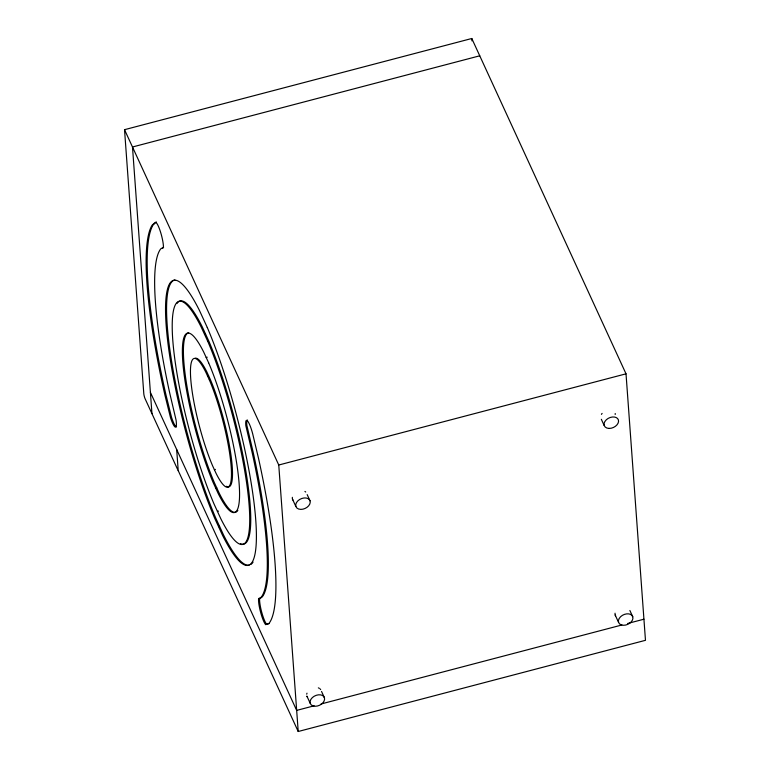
<?xml version="1.0" encoding="UTF-8"?>
<svg xmlns="http://www.w3.org/2000/svg" width="770" height="770" viewBox="0 0 770 770"><rect width="100%" height="100%" fill="white"/><g stroke="black" fill="none" stroke-linecap="round" stroke-linejoin="round"><path stroke-width="1.16" d="M163.442 246.679L163.433 247.391L160.815 248.787A183.116 33.139 75.3 0 0 169.727 393.104L176.08 420.131A14.649 2.656 75.3 0 1 175.214 427.061A14.649 2.656 75.3 0 1 170.517 417.677L164.934 395.174A208.073 37.663 75.3 0 1 152.104 225.206L155.059 222.549A14.351 2.599 75.3 0 1 159.9 230.115A14.351 2.599 75.3 0 1 163.452 246.689M269.077 623.633L266.699 624.403A14.64 2.647 75.3 0 1 261.858 612.747A14.64 2.647 75.3 0 1 259.586 598.925L262.252 596.894A183.116 33.139 75.3 0 0 253.138 452.106L246.852 425.338A14.341 2.599 75.3 0 1 247.536 420.045M161.854 248.517L163.596 247.584M176.677 449.497L178.226 470.768L145.068 398.677A3.898 0.703 75.3 0 1 143.807 393.826L124.528 129.687L471.789 38.5L626.02 373.825L645.472 640.313L298.211 731.5L178.216 470.605M479.749 55.806L132.488 146.993L151.95 413.644M204.493 334.257L205.532 333.988M206.196 357.482L207.226 357.213M207.544 375.962L208.574 375.683M214.387 469.681L215.417 469.402M298.211 731.5L278.759 465.013L626.02 373.825M215.735 488.151L216.765 487.882M217.429 511.376L218.459 511.107M218.545 526.632L219.575 526.362M314.093 705.821L296.671 710.392L150.4 392.373M321.061 703.982L621.862 624.999M627.675 623.469L643.932 619.205M601.322 419.275L604.19 425.512M629.879 610.495L632.747 616.731A7.642 5.246 -24.7 0 1 623.536 625.288A7.642 5.246 -24.7 0 1 620.678 616.635A7.642 5.246 -24.7 0 1 632.747 616.731M615.211 615.095L618.56 622.372M307.172 494.6L310.041 500.837A7.642 5.246 -24.7 0 1 300.829 509.394A7.642 5.246 -24.7 0 1 297.971 500.75A7.642 5.246 -24.7 0 1 310.041 500.837M124.528 129.687L278.759 465.013M292.504 499.201L295.853 506.477M321.542 691.46L324.411 697.697A7.642 5.246 -24.7 0 1 315.2 706.254A7.642 5.246 -24.7 0 1 312.341 697.601A7.642 5.246 -24.7 0 1 324.411 697.697M310.223 703.337L306.874 696.061A7.642 5.246 -24.7 0 0 307.269 696.879M471.789 38.5L471.962 40.897M615.605 615.913A7.642 5.246 -24.7 0 1 615.076 613.209M306.739 694.184A7.642 5.246 -24.7 0 1 306.999 693.183M318.347 687.87A7.642 5.246 -24.7 0 1 319.29 688.303M320.07 688.881A7.642 5.246 -24.7 0 1 320.667 689.593M615.211 413.509A7.642 5.246 -24.7 0 1 615.172 414.472M601.447 414.366A7.642 5.246 -24.7 0 1 602.111 413.403M292.898 500.028A7.642 5.246 -24.7 0 1 292.369 497.324M304.92 491.443A7.642 5.246 -24.7 0 1 305.7 492.02M249.056 565.113A147.311 26.661 75.3 0 1 223.483 534.852L215.667 517.873A147.311 26.661 75.3 0 1 172.499 366.664A147.311 26.661 75.3 0 1 174.944 279.982M253.061 562.11A147.311 26.661 75.3 0 1 250.799 564.429M156.502 222.03A14.351 2.599 75.3 0 0 156.098 222.28L153.134 224.936A208.073 37.663 75.3 0 0 165.974 394.904L171.556 417.407A14.649 2.656 75.3 0 0 176.503 426.85M240.404 543.649A125.664 22.744 75.3 0 0 246.872 477.439A125.664 22.744 75.3 0 0 208.863 341.226L202.202 326.74A125.664 22.744 75.3 0 0 176.975 303.495M237.843 510.385A92.718 16.776 75.3 0 1 219.229 493.224L214.31 482.54A92.718 16.776 75.3 0 1 187.139 387.377A92.718 16.776 75.3 0 1 188.679 332.823M226.409 486.293A66.49 12.031 75.3 0 0 230.644 452.837A66.49 12.031 75.3 0 0 210.335 379.523L206.812 371.852A66.49 12.031 75.3 0 0 195.272 358.204M258.614 598.617L258.547 599.185A14.64 2.647 75.3 0 0 260.818 613.026A14.64 2.647 75.3 0 0 265.669 624.672L269.019 623.354A208.073 37.663 75.3 0 0 258.576 458.631L252.675 433.77A14.341 2.599 75.3 0 0 247.594 421.007A14.341 2.599 75.3 0 0 245.823 425.608L252.108 452.385A183.116 33.139 75.3 0 1 261.222 597.164L258.614 598.617M207.284 327.491L199.478 310.512A147.311 26.661 75.3 0 0 166.166 325.412A147.311 26.661 75.3 0 0 214.638 518.143L222.443 535.121A147.311 26.661 75.3 0 0 255.765 520.222A147.311 26.661 75.3 0 0 207.284 327.491M207.833 341.495L201.162 327.019A125.664 22.744 75.3 0 0 172.749 339.734A125.664 22.744 75.3 0 0 214.099 504.138L220.759 518.624A125.664 22.744 75.3 0 0 249.182 505.9A125.664 22.744 75.3 0 0 207.833 341.505M208.651 362.824L203.732 352.14A92.718 16.776 75.3 0 0 182.769 361.515A92.718 16.776 75.3 0 0 213.271 482.809L218.189 493.493A92.718 16.776 75.3 0 0 239.162 484.118A92.718 16.776 75.3 0 0 208.651 362.824M209.305 379.793L205.783 372.122A66.49 12.031 75.3 0 0 190.739 378.859A66.49 12.031 75.3 0 0 212.616 465.84L216.149 473.512A66.49 12.031 75.3 0 0 231.183 466.784A66.49 12.031 75.3 0 0 209.305 379.793M609.166 428.428A7.642 5.246 -24.7 0 0 618.377 419.871A7.642 5.246 -24.7 0 0 606.308 419.775A7.642 5.246 -24.7 0 0 609.166 428.428"/></g></svg>
